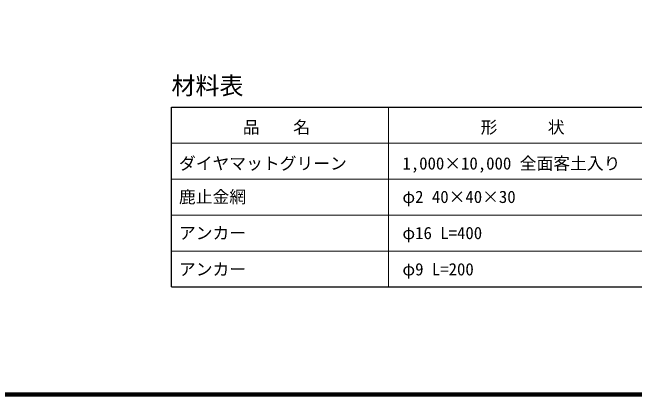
# Model space of a CAD drawing. Units: millimetres, scale not verified. Extents: x 690 to 40690, y 684 to 28809.
# Drawn here: x 18615 to 31582, y 684 to 8657 of the extents above; entities that cross this region are included whole.
import ezdxf
from ezdxf.enums import TextEntityAlignment as Align

# ---------------------------------------------------------------- set-up
doc = ezdxf.new("R2010")
doc.units = ezdxf.units.MM
doc.header["$LTSCALE"] = 100
doc.layers.add('C-MTR', color=5, linetype='Continuous')
doc.layers.add('C-MTR-TXT', color=5, linetype='Continuous')
for name, color, linetype, lineweight in [('C-MTR-FRAM', 5, 'Continuous', 25), ('C-MTR-LINE', 5, 'Continuous', 13), ('C-TTL', 2, 'Continuous', 140)]:
    doc.layers.add(name, color=color, linetype=linetype, lineweight=lineweight)
doc.styles.add('ＭＳ ゴシック', font='')
doc.styles.get('ＭＳ ゴシック').set_extended_font_data('MS Gothic')

msp = doc.modelspace()

# ---------------------------------------------------------------- linework, layer by layer
at = {"layer": 'C-MTR-FRAM'}
for p, q in [((21929.7, 2928.8), (21929.7, 6678.8)), ((21929.7, 6678.8), (39005.2, 6678.8)), ((21929.7, 2928.8), (39005.2, 2928.8))]:
    msp.add_line(p, q, dxfattribs=at)
at = {"layer": 'C-MTR-LINE'}
for p, q in [((26454.5, 6678.8), (26454.5, 2928.8)), ((21929.7, 5928.8), (39005.2, 5928.8)), ((21929.7, 5178.8), (39005.2, 5178.8)), ((21929.7, 4428.8), (39005.2, 4428.8)), ((21929.7, 3678.8), (39005.2, 3678.8))]:
    msp.add_line(p, q, dxfattribs=at)
at = {"layer": 'C-TTL'}
msp.add_lwpolyline([(690.4, 684.1), (40690.4, 684.1), (40690.4, 28384.1), (690.4, 28384.1)], close=True, dxfattribs=at)

# ---------------------------------------------------------------- texts
at = {"layer": 'C-MTR', "style": 'ＭＳ ゴシック'}
msp.add_text('材料表', height=366.6, dxfattribs=at).set_placement((21929.7, 7128.8), align=Align.MIDDLE_LEFT)
at = {"layer": 'C-MTR-TXT', "style": 'ＭＳ ゴシック'}
for s, p in [('\u3000品\u3000\u3000名\u3000', (24118.2, 6261.3)), ('形\u3000\u3000\u3000状', (29248, 6261.3))]:
    msp.add_text(s, height=256.6, dxfattribs=at).set_placement(p, align=Align.MIDDLE_CENTER)
for s, p in [('ダイヤマットグリーン', (22085.3, 5506.9)), ('1,000×10,000 全面客土入り', (26743.3, 5506.9)), ('鹿止金網', (22085.3, 4809.4)), ('φ2 40×40×30', (26743.3, 4809.4)), ('アンカー', (22085.3, 4055)), ('φ16 L=400', (26743.3, 4055)), ('アンカー', (22085.3, 3298.7)), ('φ9 L=200', (26743.3, 3298.7))]:
    msp.add_text(s, height=256.6, dxfattribs=at).set_placement(p, align=Align.MIDDLE_LEFT)

doc.saveas('drawing.dxf')
